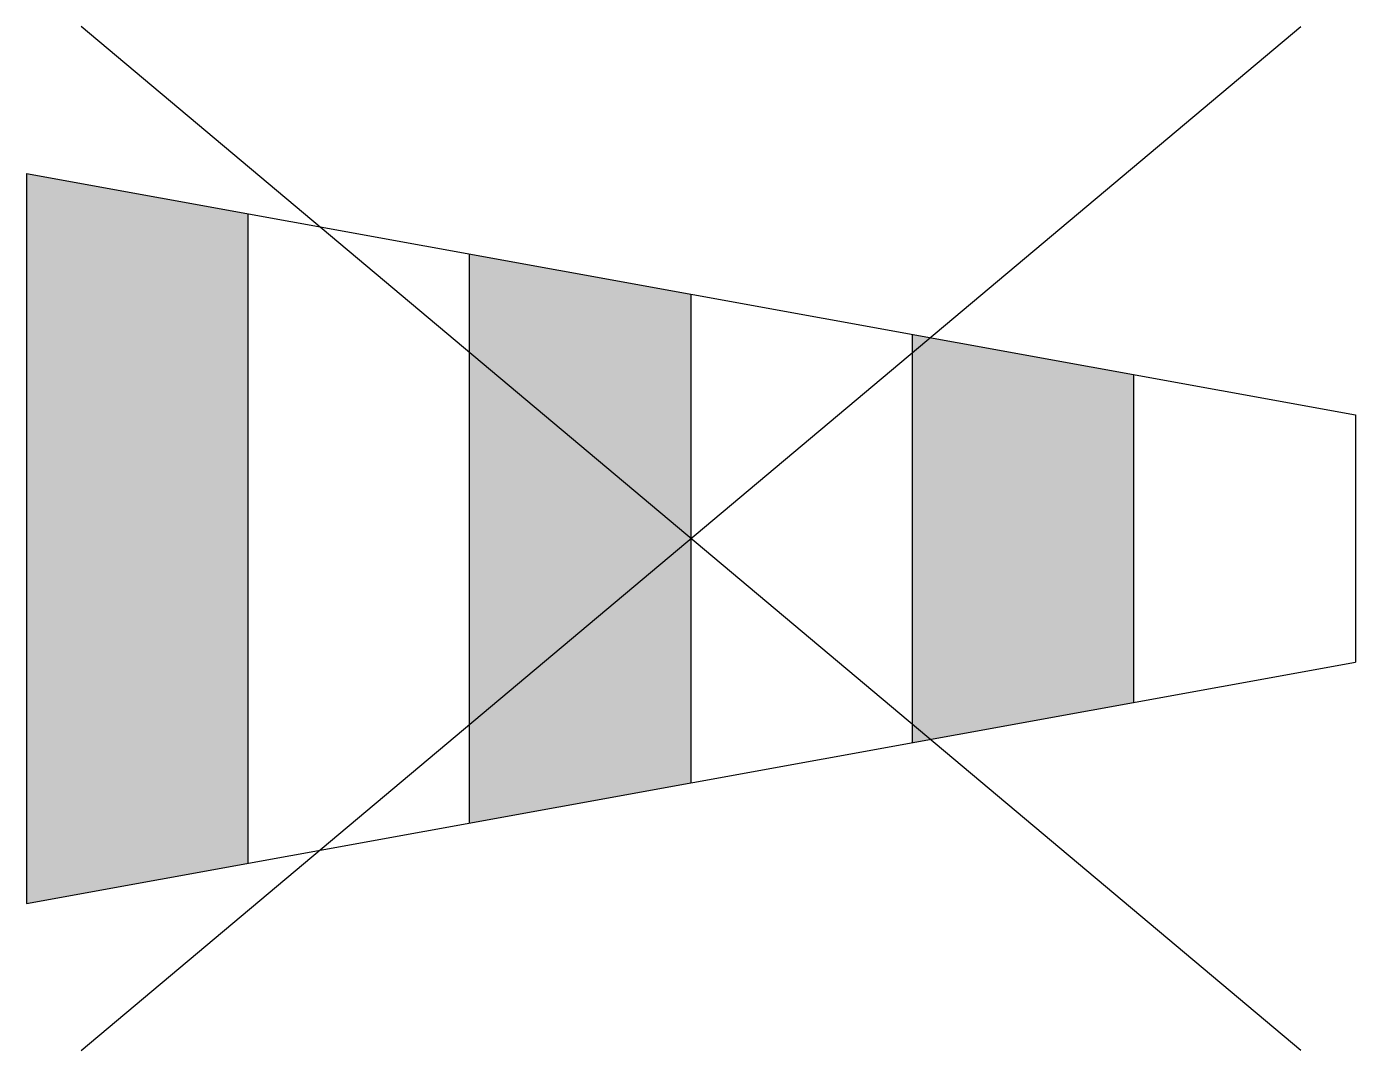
# Model space of a CAD drawing. Extents: x -0.91 to 0.91, y -0.7 to 0.7.
import ezdxf

# ---------------------------------------------------------------- set-up
doc = ezdxf.new("R2010")
doc.units = 0
doc.header["$LTSCALE"] = 0.2

msp = doc.modelspace()

# ---------------------------------------------------------------- hatches: boundary and pattern name
for points in [[(-0.9103, -0.5), (-0.6069, -0.4449), (-0.6069, 0.4449), (-0.9103, 0.5)], [(0, 0.3346), (-0.3034, 0.3897), (-0.3034, -0.3897), (0, -0.3346)], [(0.6069, 0.2243), (0.3034, 0.2794), (0.3034, -0.2794), (0.6069, -0.2243)]]:
    msp.add_hatch(color=0).paths.add_polyline_path(points)

# ---------------------------------------------------------------- linework, layer by layer
at = {"color": 0}
for p, q in [((-0.8357, -0.7013), (0.8357, 0.7013)), ((0.8357, -0.7013), (-0.8357, 0.7013)), ((-0.9103, 0.5), (0.9103, 0.1692)), ((-0.9103, 0.5), (-0.9103, -0.5)), ((-0.6069, -0.4449), (-0.6069, 0.4449)), ((-0.3034, -0.3897), (-0.3034, 0.3897)), ((0, -0.3346), (0, 0.3346)), ((0.3034, -0.2794), (0.3034, 0.2794)), ((0.6069, -0.2243), (0.6069, 0.2243)), ((0.9103, 0.1692), (0.9103, -0.1692)), ((-0.9103, -0.5), (0.9103, -0.1692))]:
    msp.add_line(p, q, dxfattribs=at)

doc.saveas('drawing.dxf')
